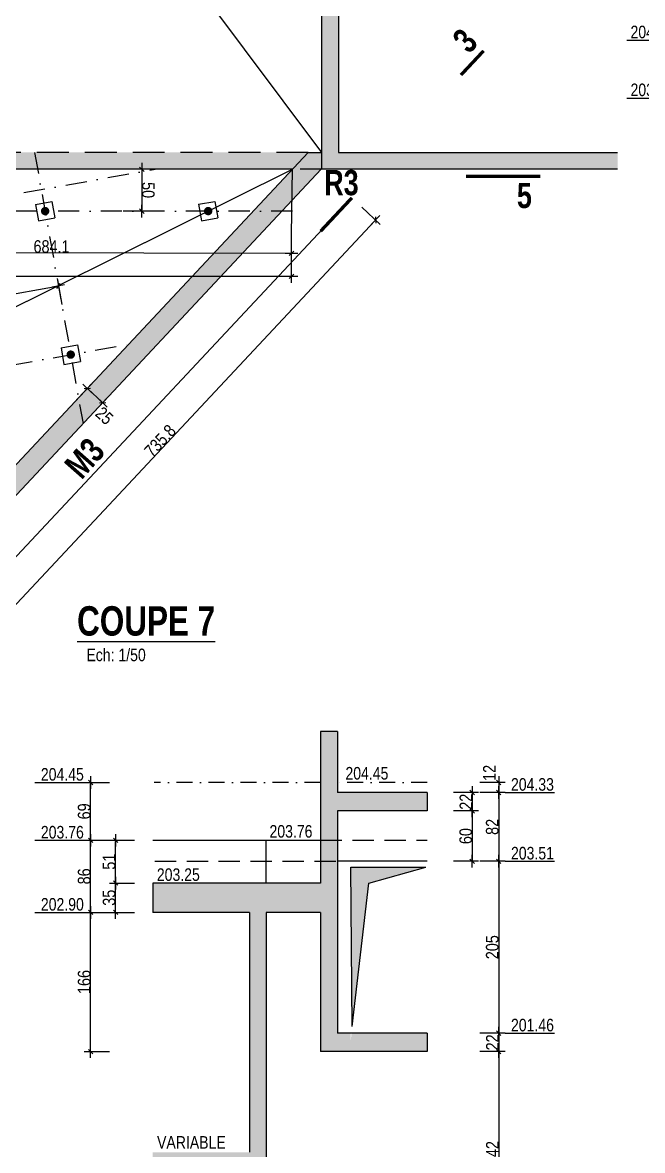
# Model space of a CAD drawing. Header units: millimetres. Extents: x -18089 to -10820, y 354 to 4554.
# Drawn here: x -13138 to -12398, y 2434 to 3779 of the extents above; entities that cross this region are included whole.
import ezdxf
from ezdxf.enums import TextEntityAlignment as Align

# ---------------------------------------------------------------- set-up
doc = ezdxf.new("R2010")
doc.units = ezdxf.units.MM
for name, pattern in [('AXES', [50.8, 31.75, -6.35, 6.35, -6.35]), ('CACHEx2', [19.05, 12.7, -6.35]), ('INTERROMPU2', [9.525, 6.35, -3.175]), ('TIRETPT2', [12.7, 6.35, -3.175, 0, -3.175]), ('TIRETPTX2', [50.8, 25.4, -12.7, 0, -12.7])]:
    doc.linetypes.add(name, pattern=pattern)
for name, color, linetype in [('01_cote_gen', 4, 'Continuous'), ('01_linteaux', 3, 'Continuous'), ('01_murs_coup', 5, 'Continuous'), ('01_murs_sup', 2, 'INTERROMPU2'), ('01_poch_BN', 9, 'Continuous'), ('01_poch_murs', 251, 'Continuous'), ('01_texte', 230, 'Continuous'), ('01_tram_axes', 10, 'AXES'), ('AA_COTES', 2, 'Continuous')]:
    doc.layers.add(name, color=color, linetype=linetype)
doc.styles.add('impact', font='impact.ttf')
doc.styles.add('MATTE_TXT', font='arial.ttf')
doc.styles.add('STYLE2', font='ARIALN.TTF')
doc.dimstyles.new('JB50', dxfattribs={"dimscale": 0.1, "dimtxt": 150, "dimasz": 15, "dimexe": 0.1, "dimexo": 0.1, "dimgap": 0.09, "dimtad": 1, "dimdec": 1, "dimdsep": 46, "dimtxsty": 'STYLE2', "dimblk1": 'BOND_G', "dimblk2": 'BOND_D', "dimsah": 1, "dimcen": 1.5, "dimdle": 0.01, "dimse1": 1, "dimse2": 1, "dimclrd": 4, "dimclre": 2, "dimclrt": 6, "dimazin": 2, "dimtfac": 2.333333, "dimtdec": 1, "dimtix": 1, "dimtmove": 2, "dimatfit": 3, "dimldrblk": 'BOND_G', "dimfxl": 1, "dimtolj": 1, "dimtzin": 0, "dimarcsym": 0})

# ---------------------------------------------------------------- blocks, each defined once
blk = doc.blocks.new('BOND_G')
at = {"layer": 'AA_COTES', "color": 0}
for p, q in [((0, -5), (0, 15)), ((5, 0), (-5, 0)), ((1.77, 1.77), (-1.77, -1.77))]:
    blk.add_line(p, q, dxfattribs=at)
blk = doc.blocks.new('BOND_D')
at = {"layer": 'AA_COTES', "color": 0}
for p, q in [((5, 0), (-5, 0)), ((-1.77, -1.77), (1.77, 1.77)), ((0, 5), (0, -15))]:
    blk.add_line(p, q, dxfattribs=at)
blk = doc.blocks.new('*D617')
at = {"layer": '01_cote_gen', "color": 4, "lineweight": -2, "ltscale": 2, "transparency": 16777216}
blk.add_line((-12717.4, 3542), (-13218.4, 3007.2), dxfattribs=at)
at = {"layer": 'DEFPOINTS', "color": 0, "ltscale": 2, "transparency": 16777216}
for p in [(-12781.2, 3603.8), (-13284.3, 3066.8), (-13219.5, 3006.1)]:
    blk.add_point(p, dxfattribs=at)
at = {"layer": '01_cote_gen', "color": 4, "lineweight": -2, "ltscale": 2, "transparency": 16777216, "xscale": 1.5, "yscale": 1.5, "zscale": 1.5}
for name, p, rotation in [('BOND_G', (-12716.4, 3543.1), 46.8665645760045), ('BOND_D', (-13219.5, 3006.1), 226.8665645760045)]:
    blk.add_blockref(name, p, dxfattribs=dict(at, rotation=rotation))
at = {"layer": '01_cote_gen', "color": 6, "ltscale": 2, "transparency": 16777216, "insert": (-12973.5, 3279.8), "char_height": 15, "attachment_point": 5, "rotation": 46.8666, "style": 'STYLE2'}
blk.add_mtext('\\A1;735.8', dxfattribs=at)
blk = doc.blocks.new('*D647')
at = {"layer": '01_cote_gen', "color": 4, "lineweight": -2, "ltscale": 2, "transparency": 16777216}
for p, q in [((-12798.2, 3850.7), (-12799.7, 3850.7)), ((-12780.8, 3850.7), (-12796.7, 3850.7)), ((-12779.3, 3850.7), (-12777.8, 3850.7))]:
    blk.add_line(p, q, dxfattribs=at)
at = {"layer": 'DEFPOINTS', "color": 0, "ltscale": 2, "transparency": 16777216}
for p in [(-12796.7, 3850.7), (-12796.7, 3623.8), (-12780.7, 3623.8)]:
    blk.add_point(p, dxfattribs=at)
at = {"layer": '01_cote_gen', "color": 4, "lineweight": -2, "ltscale": 2, "transparency": 16777216, "xscale": 1.5, "yscale": 1.5, "zscale": 1.5}
for name, p, rotation in [('BOND_D', (-12796.7, 3850.7), 0.006986500183789879), ('BOND_G', (-12780.8, 3850.7), 180.0069865001838)]:
    blk.add_blockref(name, p, dxfattribs=dict(at, rotation=rotation))
at = {"layer": '01_cote_gen', "color": 6, "ltscale": 2, "transparency": 16777216, "insert": (-12788.8, 3858.4), "char_height": 15, "attachment_point": 5, "rotation": 0.007, "style": 'STYLE2'}
blk.add_mtext('\\A1;16', dxfattribs=at)
blk = doc.blocks.new('*D648')
at = {"layer": '01_cote_gen', "color": 4, "lineweight": -2, "ltscale": 2, "transparency": 16777216}
blk.add_line((-12818.2, 3503.3), (-13499.3, 3504.4), dxfattribs=at)
at = {"layer": 'DEFPOINTS', "color": 0, "ltscale": 2, "transparency": 16777216}
for p in [(-13500.7, 3603.7), (-12816.6, 3602.6), (-13500.8, 3504.4)]:
    blk.add_point(p, dxfattribs=at)
at = {"layer": '01_cote_gen', "color": 4, "lineweight": -2, "ltscale": 2, "transparency": 16777216, "xscale": 1.5, "yscale": 1.5, "zscale": 1.5}
for name, p, rotation in [('BOND_D', (-13500.8, 3504.4), 179.9077689920311), ('BOND_G', (-12816.7, 3503.3), 359.9077689920311)]:
    blk.add_blockref(name, p, dxfattribs=dict(at, rotation=rotation))
at = {"layer": '01_cote_gen', "color": 6, "ltscale": 2, "transparency": 16777216, "insert": (-13103.1, 3511.4), "char_height": 15, "attachment_point": 5, "rotation": 359.9078, "style": 'STYLE2'}
blk.add_mtext('\\A1;684.1', dxfattribs=at)
blk = doc.blocks.new('*D653')
at = {"layer": '01_cote_gen', "color": 4, "lineweight": -2, "ltscale": 2, "transparency": 16777216}
blk.add_line((-13059.3, 3341.3), (-13043.2, 3326.3), dxfattribs=at)
at = {"layer": 'DEFPOINTS', "color": 0, "ltscale": 2, "transparency": 16777216}
for p in [(-13033.9, 3370.6), (-13015.6, 3353.5), (-13042.1, 3325.2)]:
    blk.add_point(p, dxfattribs=at)
at = {"layer": '01_cote_gen', "color": 4, "lineweight": -2, "ltscale": 2, "transparency": 16777216, "xscale": 1.5, "yscale": 1.5, "zscale": 1.5}
for name, p, rotation in [('BOND_G', (-13060.4, 3342.3), 136.8665645760141), ('BOND_D', (-13042.1, 3325.2), 316.8665645760141)]:
    blk.add_blockref(name, p, dxfattribs=dict(at, rotation=rotation))
at = {"layer": '01_cote_gen', "color": 6, "ltscale": 2, "transparency": 16777216, "insert": (-13040, 3309.7), "char_height": 15, "attachment_point": 5, "rotation": 316.8666, "style": 'STYLE2'}
blk.add_mtext('\\A1;25', dxfattribs=at)
blk = doc.blocks.new('*D494')
at = {"layer": '01_cote_gen', "color": 4, "lineweight": -2, "ltscale": 2, "transparency": 16777216}
blk.add_line((-12818.2, 3475.9), (-13830.2, 3475.9), dxfattribs=at)
at = {"layer": 'DEFPOINTS', "color": 0, "ltscale": 2, "transparency": 16777216}
for p in [(-13831.7, 3495.8), (-12816.7, 3495.8), (-13831.7, 3475.9)]:
    blk.add_point(p, dxfattribs=at)
at = {"layer": '01_cote_gen', "color": 4, "lineweight": -2, "ltscale": 2, "transparency": 16777216, "xscale": 1.5, "yscale": 1.5, "zscale": 1.5, "rotation": 180}
blk.add_blockref('BOND_D', (-13831.7, 3475.9), dxfattribs=at)
at = {"layer": '01_cote_gen', "color": 4, "lineweight": -2, "ltscale": 2, "transparency": 16777216, "xscale": 1.5, "yscale": 1.5, "zscale": 1.5}
blk.add_blockref('BOND_G', (-12816.7, 3475.9), dxfattribs=at)
at = {"layer": '01_cote_gen', "color": 6, "ltscale": 2, "transparency": 16777216, "insert": (-13324.2, 3483.6), "char_height": 15, "attachment_point": 5, "style": 'STYLE2'}
blk.add_mtext('\\A1;1015', dxfattribs=at)
blk = doc.blocks.new('*D825')
at = {"layer": '01_cote_gen', "color": 4, "lineweight": -2, "transparency": 16777216}
blk.add_line((-12569.4, 2858.9), (-12569.4, 2779.9), dxfattribs=at)
at = {"layer": 'DEFPOINTS', "color": 0, "transparency": 16777216}
for p in [(-12654.8, 2860.4), (-12654.8, 2778.4), (-12569.4, 2778.4)]:
    blk.add_point(p, dxfattribs=at)
at = {"layer": '01_cote_gen', "color": 4, "lineweight": -2, "transparency": 16777216, "xscale": 1.5, "yscale": 1.5, "zscale": 1.5}
for name, p, rotation in [('BOND_G', (-12569.4, 2860.4), 90), ('BOND_D', (-12569.4, 2778.4), 270)]:
    blk.add_blockref(name, p, dxfattribs=dict(at, rotation=rotation))
at = {"layer": '01_cote_gen', "color": 6, "transparency": 16777216, "insert": (-12577.1, 2819.4), "char_height": 15, "attachment_point": 5, "rotation": 90, "style": 'STYLE2'}
blk.add_mtext('\\A1;82', dxfattribs=at)
blk = doc.blocks.new('*D826')
at = {"layer": '01_cote_gen', "color": 4, "lineweight": -2, "transparency": 16777216}
blk.add_line((-12601.1, 2858.9), (-12601.1, 2839.9), dxfattribs=at)
at = {"layer": 'DEFPOINTS', "color": 0, "transparency": 16777216}
for p in [(-12654.8, 2860.4), (-12654.8, 2838.4), (-12601.1, 2838.4)]:
    blk.add_point(p, dxfattribs=at)
at = {"layer": '01_cote_gen', "color": 4, "lineweight": -2, "transparency": 16777216, "xscale": 1.5, "yscale": 1.5, "zscale": 1.5}
for name, p, rotation in [('BOND_G', (-12601.1, 2860.4), 90), ('BOND_D', (-12601.1, 2838.4), 270)]:
    blk.add_blockref(name, p, dxfattribs=dict(at, rotation=rotation))
at = {"layer": '01_cote_gen', "color": 6, "transparency": 16777216, "insert": (-12608.6, 2849.4), "char_height": 15, "attachment_point": 5, "rotation": 90, "style": 'STYLE2'}
blk.add_mtext('\\A1;22', dxfattribs=at)
blk = doc.blocks.new('*D827')
at = {"layer": '01_cote_gen', "color": 4, "lineweight": -2, "transparency": 16777216}
blk.add_line((-12601.1, 2836.9), (-12601.1, 2779.9), dxfattribs=at)
at = {"layer": 'DEFPOINTS', "color": 0, "transparency": 16777216}
for p in [(-12654.8, 2838.4), (-12654.8, 2778.4), (-12601.1, 2778.4)]:
    blk.add_point(p, dxfattribs=at)
at = {"layer": '01_cote_gen', "color": 4, "lineweight": -2, "transparency": 16777216, "xscale": 1.5, "yscale": 1.5, "zscale": 1.5}
for name, p, rotation in [('BOND_G', (-12601.1, 2838.4), 90), ('BOND_D', (-12601.1, 2778.4), 270)]:
    blk.add_blockref(name, p, dxfattribs=dict(at, rotation=rotation))
at = {"layer": '01_cote_gen', "color": 6, "transparency": 16777216, "insert": (-12608.8, 2808.4), "char_height": 15, "attachment_point": 5, "rotation": 90, "style": 'STYLE2'}
blk.add_mtext('\\A1;60', dxfattribs=at)
blk = doc.blocks.new('*D828')
at = {"layer": '01_cote_gen', "color": 4, "lineweight": -2, "transparency": 16777216}
blk.add_line((-12569.4, 2776.9), (-12569.4, 2574.9), dxfattribs=at)
at = {"layer": 'DEFPOINTS', "color": 0, "transparency": 16777216}
for p in [(-12585, 2778.4), (-12654.8, 2573.4), (-12569.4, 2573.4)]:
    blk.add_point(p, dxfattribs=at)
at = {"layer": '01_cote_gen', "color": 4, "lineweight": -2, "transparency": 16777216, "xscale": 1.5, "yscale": 1.5, "zscale": 1.5}
for name, p, rotation in [('BOND_G', (-12569.4, 2778.4), 90), ('BOND_D', (-12569.4, 2573.4), 270)]:
    blk.add_blockref(name, p, dxfattribs=dict(at, rotation=rotation))
at = {"layer": '01_cote_gen', "color": 6, "transparency": 16777216, "insert": (-12577.1, 2675.9), "char_height": 15, "attachment_point": 5, "rotation": 90, "style": 'STYLE2'}
blk.add_mtext('\\A1;205', dxfattribs=at)
blk = doc.blocks.new('*D829')
at = {"layer": '01_cote_gen', "color": 4, "lineweight": -2, "transparency": 16777216}
blk.add_line((-12569.4, 2571.9), (-12569.4, 2552.9), dxfattribs=at)
at = {"layer": 'DEFPOINTS', "color": 0, "transparency": 16777216}
for p in [(-12654.8, 2573.4), (-12654.8, 2551.4), (-12569.4, 2551.4)]:
    blk.add_point(p, dxfattribs=at)
at = {"layer": '01_cote_gen', "color": 4, "lineweight": -2, "transparency": 16777216, "xscale": 1.5, "yscale": 1.5, "zscale": 1.5}
for name, p, rotation in [('BOND_G', (-12569.4, 2573.4), 90), ('BOND_D', (-12569.4, 2551.4), 270)]:
    blk.add_blockref(name, p, dxfattribs=dict(at, rotation=rotation))
at = {"layer": '01_cote_gen', "color": 6, "transparency": 16777216, "insert": (-12577, 2562.4), "char_height": 15, "attachment_point": 5, "rotation": 90, "style": 'STYLE2'}
blk.add_mtext('\\A1;22', dxfattribs=at)
blk = doc.blocks.new('*D830')
at = {"layer": '01_cote_gen', "color": 4, "lineweight": -2, "transparency": 16777216}
blk.add_line((-12569.4, 2549.9), (-12569.4, 2310.9), dxfattribs=at)
at = {"layer": 'DEFPOINTS', "color": 0, "transparency": 16777216}
for p in [(-12654.8, 2551.4), (-12654.8, 2309.4), (-12569.4, 2309.4)]:
    blk.add_point(p, dxfattribs=at)
at = {"layer": '01_cote_gen', "color": 4, "lineweight": -2, "transparency": 16777216, "xscale": 1.5, "yscale": 1.5, "zscale": 1.5}
for name, p, rotation in [('BOND_G', (-12569.4, 2551.4), 90), ('BOND_D', (-12569.4, 2309.4), 270)]:
    blk.add_blockref(name, p, dxfattribs=dict(at, rotation=rotation))
at = {"layer": '01_cote_gen', "color": 6, "transparency": 16777216, "insert": (-12577, 2430.4), "char_height": 15, "attachment_point": 5, "rotation": 90, "style": 'STYLE2'}
blk.add_mtext('\\A1;242', dxfattribs=at)
blk = doc.blocks.new('*D490')
at = {"layer": '01_cote_gen', "color": 4, "lineweight": -2, "transparency": 16777216}
blk.add_line((-13026.6, 2718.9), (-13026.6, 2750.9), dxfattribs=at)
at = {"layer": 'DEFPOINTS', "color": 0, "transparency": 16777216}
for p in [(-13026.6, 2752.4), (-12984.4, 2752.4), (-12984.4, 2717.4)]:
    blk.add_point(p, dxfattribs=at)
at = {"layer": '01_cote_gen', "color": 4, "lineweight": -2, "transparency": 16777216, "xscale": 1.5, "yscale": 1.5, "zscale": 1.5}
for name, p, rotation in [('BOND_D', (-13026.6, 2752.4), 90), ('BOND_G', (-13026.6, 2717.4), 270)]:
    blk.add_blockref(name, p, dxfattribs=dict(at, rotation=rotation))
at = {"layer": '01_cote_gen', "color": 6, "transparency": 16777216, "insert": (-13034.3, 2734.9), "char_height": 15, "attachment_point": 5, "rotation": 90, "style": 'STYLE2'}
blk.add_mtext('\\A1;35', dxfattribs=at)
blk = doc.blocks.new('*D491')
at = {"layer": '01_cote_gen', "color": 4, "lineweight": -2, "transparency": 16777216}
blk.add_line((-13026.6, 2753.9), (-13026.6, 2801.9), dxfattribs=at)
at = {"layer": 'DEFPOINTS', "color": 0, "transparency": 16777216}
for p in [(-13026.6, 2803.4), (-12966.9, 2803.4), (-12966.9, 2752.4)]:
    blk.add_point(p, dxfattribs=at)
at = {"layer": '01_cote_gen', "color": 4, "lineweight": -2, "transparency": 16777216, "xscale": 1.5, "yscale": 1.5, "zscale": 1.5}
for name, p, rotation in [('BOND_D', (-13026.6, 2803.4), 90), ('BOND_G', (-13026.6, 2752.4), 270)]:
    blk.add_blockref(name, p, dxfattribs=dict(at, rotation=rotation))
at = {"layer": '01_cote_gen', "color": 6, "transparency": 16777216, "insert": (-13034.3, 2777.9), "char_height": 15, "attachment_point": 5, "rotation": 90, "style": 'STYLE2'}
blk.add_mtext('\\A1;51', dxfattribs=at)
blk = doc.blocks.new('*D834')
at = {"layer": '01_cote_gen', "color": 4, "lineweight": -2, "transparency": 16777216}
blk.add_line((-13056.5, 2718.9), (-13056.5, 2801.9), dxfattribs=at)
at = {"layer": 'DEFPOINTS', "color": 0, "transparency": 16777216}
for p in [(-13056.5, 2803.4), (-12982.2, 2803.4), (-12982.2, 2717.4)]:
    blk.add_point(p, dxfattribs=at)
at = {"layer": '01_cote_gen', "color": 4, "lineweight": -2, "transparency": 16777216, "xscale": 1.5, "yscale": 1.5, "zscale": 1.5}
for name, p, rotation in [('BOND_D', (-13056.5, 2803.4), 90), ('BOND_G', (-13056.5, 2717.4), 270)]:
    blk.add_blockref(name, p, dxfattribs=dict(at, rotation=rotation))
at = {"layer": '01_cote_gen', "color": 6, "transparency": 16777216, "insert": (-13064.1, 2760.4), "char_height": 15, "attachment_point": 5, "rotation": 90, "style": 'STYLE2'}
blk.add_mtext('\\A1;86', dxfattribs=at)
blk = doc.blocks.new('*D835')
at = {"layer": '01_cote_gen', "color": 4, "lineweight": -2, "transparency": 16777216}
blk.add_line((-13056.5, 2552.9), (-13056.5, 2715.9), dxfattribs=at)
at = {"layer": 'DEFPOINTS', "color": 0, "transparency": 16777216}
for p in [(-13056.5, 2717.4), (-12782, 2717.4), (-12782, 2551.4)]:
    blk.add_point(p, dxfattribs=at)
at = {"layer": '01_cote_gen', "color": 4, "lineweight": -2, "transparency": 16777216, "xscale": 1.5, "yscale": 1.5, "zscale": 1.5}
for name, p, rotation in [('BOND_D', (-13056.5, 2717.4), 90), ('BOND_G', (-13056.5, 2551.4), 270)]:
    blk.add_blockref(name, p, dxfattribs=dict(at, rotation=rotation))
at = {"layer": '01_cote_gen', "color": 6, "transparency": 16777216, "insert": (-13064.1, 2634.4), "char_height": 15, "attachment_point": 5, "rotation": 90, "style": 'STYLE2'}
blk.add_mtext('\\A1;166', dxfattribs=at)
blk = doc.blocks.new('*D836')
at = {"layer": '01_cote_gen', "color": 4, "lineweight": -2, "transparency": 16777216}
blk.add_line((-12569.4, 2870.9), (-12569.4, 2861.9), dxfattribs=at)
at = {"layer": 'DEFPOINTS', "color": 0, "transparency": 16777216}
for p in [(-12654.8, 2872.4), (-12654.8, 2860.4), (-12569.4, 2860.4)]:
    blk.add_point(p, dxfattribs=at)
at = {"layer": '01_cote_gen', "color": 4, "lineweight": -2, "transparency": 16777216, "xscale": 1.5, "yscale": 1.5, "zscale": 1.5}
for name, p, rotation in [('BOND_G', (-12569.4, 2872.4), 90), ('BOND_D', (-12569.4, 2860.4), 270)]:
    blk.add_blockref(name, p, dxfattribs=dict(at, rotation=rotation))
at = {"layer": '01_cote_gen', "color": 6, "transparency": 16777216, "insert": (-12580.6, 2883.8), "char_height": 15, "attachment_point": 5, "rotation": 90, "style": 'STYLE2'}
blk.add_mtext('\\A1;12', dxfattribs=at)
blk = doc.blocks.new('*D837')
at = {"layer": '01_cote_gen', "color": 4, "lineweight": -2, "transparency": 16777216}
blk.add_line((-13056.5, 2804.9), (-13056.5, 2870.9), dxfattribs=at)
at = {"layer": 'DEFPOINTS', "color": 0, "transparency": 16777216}
for p in [(-13056.5, 2872.4), (-12980.4, 2872.4), (-12914.6, 2803.4)]:
    blk.add_point(p, dxfattribs=at)
at = {"layer": '01_cote_gen', "color": 4, "lineweight": -2, "transparency": 16777216, "xscale": 1.5, "yscale": 1.5, "zscale": 1.5}
for name, p, rotation in [('BOND_D', (-13056.5, 2872.4), 90), ('BOND_G', (-13056.5, 2803.4), 270)]:
    blk.add_blockref(name, p, dxfattribs=dict(at, rotation=rotation))
at = {"layer": '01_cote_gen', "color": 6, "transparency": 16777216, "insert": (-13064.1, 2837.9), "char_height": 15, "attachment_point": 5, "rotation": 90, "style": 'STYLE2'}
blk.add_mtext('\\A1;69', dxfattribs=at)
blk = doc.blocks.new('*D853')
at = {"layer": '01_poch_murs', "color": 4, "lineweight": -2, "transparency": 16777216}
blk.add_line((-12995.3, 3602.2), (-12995.3, 3555.2), dxfattribs=at)
at = {"layer": 'DEFPOINTS', "color": 0, "transparency": 16777216}
for p in [(-12966.4, 3603.8), (-12995.3, 3553.7), (-12966.4, 3553.8)]:
    blk.add_point(p, dxfattribs=at)
at = {"layer": '01_poch_murs', "color": 4, "lineweight": -2, "transparency": 16777216, "xscale": 1.5, "yscale": 1.5, "zscale": 1.5}
for name, p, rotation in [('BOND_G', (-12995.3, 3603.7), 90.00698650013632), ('BOND_D', (-12995.3, 3553.7), 270.0069865001363)]:
    blk.add_blockref(name, p, dxfattribs=dict(at, rotation=rotation))
at = {"layer": '01_poch_murs', "color": 6, "transparency": 16777216, "insert": (-12987.7, 3578.8), "char_height": 15, "attachment_point": 5, "rotation": 270.007, "style": 'STYLE2'}
blk.add_mtext('\\A1;50', dxfattribs=at)
blk = doc.blocks.new('*D863')
at = {"layer": '01_poch_murs', "color": 4, "lineweight": -2, "transparency": 16777216}
blk.add_line((-13290.2, 3429.5), (-13096.2, 3464.1), dxfattribs=at)
at = {"layer": 'DEFPOINTS', "color": 0, "transparency": 16777216}
for p in [(-13101.7, 3503.3), (-13094.8, 3464.4), (-13291.6, 3429.2)]:
    blk.add_point(p, dxfattribs=at)
at = {"layer": '01_poch_murs', "color": 4, "lineweight": -2, "transparency": 16777216, "xscale": 1.5, "yscale": 1.5, "zscale": 1.5}
for name, p, rotation in [('BOND_D', (-13094.8, 3464.4), 10.12400533048881), ('BOND_G', (-13291.6, 3429.2), 190.1240053304888)]:
    blk.add_blockref(name, p, dxfattribs=dict(at, rotation=rotation))
at = {"layer": '01_poch_murs', "color": 6, "transparency": 16777216, "insert": (-13194.6, 3454.3), "char_height": 15, "attachment_point": 5, "rotation": 10.124, "style": 'STYLE2'}
blk.add_mtext('\\A1;200', dxfattribs=at)

msp = doc.modelspace()

# ---------------------------------------------------------------- hatches: boundary and pattern name
at = {"layer": '01_murs_sup', "ltscale": 2}
h = msp.add_hatch(dxfattribs=at)
h.set_pattern_fill('DASH', color=256, scale=2.5, angle=145.12401)
h.set_pattern_definition([(145.124005, (-20168.725, 70469.525), (-11.05053765, -1.9731777), [7.9375, -7.9375])])
h.paths.add_polyline_path([(-12760.83, 4332.78), (-12780.83, 4332.78), (-12780.75, 3623.78), (-12796.7, 3623.77), (-12815.44, 3603.77), (-12781.18, 3603.78), (-12427.53, 3603.82), (-12427.53, 3623.82), (-12760.75, 3623.78)])
h.paths.add_polyline_path([(-13481.93, 3623.69), (-13500.67, 3603.69), (-12815.44, 3603.77), (-12796.7, 3623.77)])
h.paths.add_polyline_path([(-13481.93, 3623.69), (-13516.19, 3623.69), (-13534.93, 3603.68), (-13500.67, 3603.69)])
h.paths.add_polyline_path([(-13707.44, 3623.66), (-13733.36, 3603.66), (-13534.93, 3603.68), (-13516.19, 3623.69)])
h.paths.add_polyline_path([(-13707.44, 3623.66), (-13831.74, 3623.65), (-13831.74, 3603.65), (-13733.36, 3603.66)])
h.paths.add_polyline_path([(-13831.74, 3623.65), (-13851.74, 3623.64), (-13851.74, 3603.64), (-13831.74, 3603.65)])
h.paths.add_polyline_path([(-12783.9, 3871.43), (-12757.29, 3871.43), (-12757.29, 3902.66), (-12783.9, 3902.66)], flags=25)
h.paths.add_polyline_path([(-12802.57, 3842.87), (-12775.95, 3842.87), (-12775.96, 3874.1), (-12802.57, 3874.1)], flags=25)
h.paths.add_polyline_path([(-13728.5, 3589.89), (-13678.78, 3598.77), (-13684.27, 3629.51), (-13733.99, 3620.63)], flags=9)
at = {"layer": '01_poch_BN'}
h = msp.add_hatch(color=256, dxfattribs=at)
h.dxf.hatch_style = 1
h.paths.add_polyline_path([(-12762.02, 2838.43), (-12654.81, 2838.43), (-12654.81, 2860.43), (-12762.02, 2860.43), (-12762.02, 2933.16), (-12782.02, 2933.16), (-12782.02, 2752.43), (-12982.22, 2752.43), (-12982.22, 2717.43), (-12867.02, 2717.43), (-12867.02, 2431.43), (-12982.22, 2431.43), (-12982.22, 2406.43), (-12867.02, 2406.43), (-12867.02, 2281.43), (-12847.02, 2281.43), (-12847.02, 2717.43), (-12782.02, 2717.43), (-12782.02, 2551.43), (-12654.81, 2551.43), (-12654.81, 2573.43), (-12745, 2573.43), (-12746.02, 2564.66), (-12746.04, 2573.43), (-12762.02, 2573.43)])
h.paths.add_polyline_path([(-12654.81, 2309.43), (-12847.02, 2309.43), (-12847.02, 2296.43), (-12654.81, 2296.43)])
h.paths.add_polyline_path([(-12832.02, 2281.43), (-12882.02, 2281.43), (-12882.02, 2251.47), (-12832.02, 2251.47)])
at = {"layer": '01_poch_murs', "ltscale": 2}
h = msp.add_hatch(color=256, dxfattribs=at)
h.dxf.hatch_style = 1
h.paths.add_polyline_path([(-12783.9, 3871.43), (-12757.29, 3871.43), (-12757.29, 3902.66), (-12783.9, 3902.66)], flags=25)
h.paths.add_polyline_path([(-12802.57, 3842.87), (-12775.95, 3842.87), (-12775.96, 3874.1), (-12802.57, 3874.1)], flags=25)
h.paths.add_polyline_path([(-12780.74, 3603.78), (-12780.75, 3623.78), (-12796.7, 3623.77), (-12815.44, 3603.77)])
h = msp.add_hatch(color=256, dxfattribs=at)
h.dxf.hatch_style = 1
h.paths.add_polyline_path([(-13284.26, 3066.8), (-12816.03, 3566.58), (-12815.44, 3603.77), (-13296.83, 3089.95), (-14680.21, 2842.94), (-14675.82, 2818.32)])
h.paths.add_polyline_path([(-14294.71, 2912.47), (-14290.03, 2886.27), (-14259.29, 2891.76), (-14263.97, 2917.96)], flags=25)
h = msp.add_hatch(color=256, dxfattribs=at)
h.dxf.hatch_style = 1
h.paths.add_polyline_path([(-12781.18, 3603.78), (-12815.44, 3603.77), (-12816.03, 3566.58)])

# ---------------------------------------------------------------- linework, layer by layer
at = {"layer": '01_cote_gen', "ltscale": 2}
msp.add_line((-12816.67, 3525.75), (-12815.44, 3603.77), dxfattribs=at)
at = {"layer": '01_linteaux', "linetype": 'CACHEx2', "ltscale": 3}
msp.add_line((-12796.7, 3623.77), (-13851.74, 3623.64), dxfattribs=at)
at = {"layer": '01_linteaux', "linetype": 'CACHEx2', "ltscale": 2}
for p, q in [((-12781.18, 3603.78), (-12815.44, 3603.77)), ((-12782.02, 2803.43), (-12654.81, 2803.43)), ((-12979.87, 2778.43), (-12762.02, 2778.43))]:
    msp.add_line(p, q, dxfattribs=at)
at = {"layer": '01_linteaux', "ltscale": 2}
for p, q in [((-12982.22, 2803.43), (-12847.02, 2803.43)), ((-12867.02, 2803.43), (-12782.02, 2803.43)), ((-12847.02, 2752.43), (-12847.02, 2803.43)), ((-12654.81, 2778.43), (-12762.02, 2778.43))]:
    msp.add_line(p, q, dxfattribs=at)
at = {"layer": '01_murs_coup'}
for p, q in [((-12780.83, 4332.78), (-12780.74, 3603.78)), ((-12760.83, 4332.78), (-12760.75, 3623.78)), ((-12796.7, 3623.77), (-13296.83, 3089.95)), ((-12796.7, 3623.77), (-12780.75, 3623.78)), ((-12760.75, 3623.78), (-12427.53, 3623.82)), ((-13284.26, 3066.8), (-12781.18, 3603.78)), ((-12427.53, 3603.82), (-12781.18, 3603.78)), ((-12782.02, 2933.16), (-12782.02, 2752.43)), ((-12762.02, 2933.16), (-12762.02, 2860.43)), ((-12654.81, 2860.43), (-12762.02, 2860.43)), ((-12762.02, 2838.43), (-12762.02, 2573.43)), ((-12654.81, 2838.43), (-12762.02, 2838.43)), ((-12782.02, 2752.43), (-12982.22, 2752.43)), ((-12867.02, 2717.43), (-12982.22, 2717.43)), ((-12867.02, 2717.43), (-12867.02, 2431.43)), ((-12847.02, 2717.43), (-12847.02, 2281.43)), ((-12782.02, 2717.43), (-12847.02, 2717.43)), ((-12782.02, 2717.43), (-12782.02, 2551.43)), ((-12654.81, 2573.43), (-12762.02, 2573.43)), ((-12654.81, 2551.43), (-12782.02, 2551.43))]:
    msp.add_line(p, q, dxfattribs=at)
at = {"layer": '01_murs_coup', "color": 2, "linetype": 'TIRETPTX2'}
for p, q in [((-13123.22, 3623.73), (-13065.47, 3300.33)), ((-14739.62, 3289.44), (-12979.39, 3603.75)), ((-12815.43, 3553.77), (-13500.67, 3553.69)), ((-14704.47, 3092.56), (-13011.1, 3394.92))]:
    msp.add_line(p, q, dxfattribs=at)
at = {"layer": '01_murs_coup', "color": 2, "ltscale": 2}
for p, q in [((-12815.44, 3603.77), (-13500.67, 3603.69)), ((-13122.32, 3561.82), (-13102.63, 3565.34)), ((-13102.63, 3565.34), (-13099.12, 3545.65)), ((-12927.73, 3561.85), (-12908.04, 3565.36)), ((-12908.04, 3565.36), (-12904.52, 3545.67)), ((-13122.32, 3561.82), (-13118.8, 3542.13)), ((-12927.73, 3561.85), (-12924.21, 3542.16)), ((-13118.8, 3542.13), (-13099.12, 3545.65)), ((-12924.21, 3542.16), (-12904.52, 3545.67)), ((-13091.76, 3390.68), (-13072.07, 3394.2)), ((-13091.76, 3390.68), (-13088.25, 3370.99)), ((-13072.07, 3394.2), (-13068.56, 3374.51)), ((-13088.25, 3370.99), (-13068.56, 3374.51)), ((-12654.81, 2778.43), (-12762.02, 2778.43))]:
    msp.add_line(p, q, dxfattribs=at)
at = {"layer": '01_murs_coup', "color": 2, "ltscale": 2, "const_width": 5}
for points in [[(-13113.22, 3553.74, 1), (-13108.22, 3553.74, 1)], [(-12918.63, 3553.76, 1), (-12913.63, 3553.76, 1)], [(-13082.66, 3382.59, 1), (-13077.66, 3382.59, 1)]]:
    msp.add_lwpolyline(points, format="xyb", close=True, dxfattribs=at)
at = {"layer": '01_poch_BN'}
for p, q in [((-12762.02, 2933.16), (-12782.02, 2933.16)), ((-12654.81, 2860.43), (-12654.81, 2838.43)), ((-12982.22, 2752.43), (-12982.22, 2717.43)), ((-12654.81, 2573.43), (-12654.81, 2551.43))]:
    msp.add_line(p, q, dxfattribs=at)
at = {"layer": '01_poch_murs', "ltscale": 2}
for p, q in [((-12744.51, 2581.25), (-12745.75, 2771.23)), ((-12745.75, 2771.23), (-12656.37, 2771.23)), ((-12724.33, 2752.12), (-12656.37, 2771.23)), ((-12744.51, 2581.25), (-12724.33, 2752.12))]:
    msp.add_line(p, q, dxfattribs=at)
for points in [[(-12745.75, 2771.23), (-12724.33, 2752.12), (-12744.51, 2581.25)], [(-12745.75, 2771.23), (-12656.37, 2771.23), (-12724.33, 2752.12)]]:
    msp.add_solid(points, dxfattribs=at)
at = {"layer": '01_texte'}
for p, q in [((-13088.87, 4035.37), (-12780.75, 3623.78)), ((-12416.64, 3757.52), (-12355.4, 3757.52)), ((-12416.64, 3688.52), (-12355.4, 3688.52)), ((-13307.46, 3359.37), (-12815.44, 3603.77)), ((-13247.77, 3032.62), (-12744.69, 3569.59)), ((-13122.9, 2872.43), (-13063.96, 2872.43)), ((-12561.92, 2860.43), (-12502.98, 2860.43)), ((-13122.9, 2803.43), (-13063.96, 2803.43)), ((-12561.92, 2778.43), (-12502.98, 2778.43)), ((-13122.9, 2717.43), (-13063.96, 2717.43)), ((-12561.92, 2573.43), (-12502.98, 2573.43))]:
    msp.add_line(p, q, dxfattribs=at)
at = {"layer": '01_texte', "const_width": 4}
for points in [[(-12614.5, 3716.09), (-12587.54, 3744.86)], [(-12519.85, 3595.35), (-12608.34, 3595.35)], [(-12744.69, 3569.59), (-12781.9, 3529.87)]]:
    msp.add_lwpolyline(points, dxfattribs=at)
at = {"layer": '01_tram_axes', "linetype": 'TIRETPT2', "ltscale": 3}
for p, q in [((-12782.02, 2872.43), (-12980.42, 2872.43)), ((-12654.81, 2872.43), (-12762.02, 2872.43))]:
    msp.add_line(p, q, dxfattribs=at)

# ---------------------------------------------------------------- texts
at = {"layer": '01_texte', "style": 'impact'}
for s, rotation, p in [('3', 46.85958, (-12592.24, 3740.79)), ('M3', 48.65156, (-13045.72, 3243.36))]:
    msp.add_text(s, height=30, rotation=rotation, dxfattribs=at).set_placement(p, align=Align.BOTTOM_CENTER)
at = {"layer": '01_texte', "style": 'MATTE_TXT', "width": 0.8}
for s, p in [('204.45', (-12386.56, 3755.39)), ('203.76', (-12386.56, 3686.39)), ('Ech: 1/50', (-13026.06, 3012.47)), ('204.45', (-13090.18, 2870.05)), ('204.45', (-12726.73, 2871.34)), ('204.33', (-12529.2, 2858.05)), ('203.76', (-13090.18, 2801.05)), ('203.76', (-12817.37, 2802.08)), ('203.51', (-12529.2, 2776.05)), ('203.25', (-12951.77, 2750.46)), ('202.90', (-13090.18, 2715.05)), ('201.46', (-12529.2, 2571.05)), ('VARIABLE', (-12936.18, 2431.15))]:
    msp.add_text(s, height=15, dxfattribs=at).set_placement(p, align=Align.BOTTOM_CENTER)
at = {"layer": '01_texte', "style": 'impact'}
for s, height, p in [('R3', 30, (-12757.16, 3563.75)), ('5', 30, (-12538.81, 3548.38)), ('%%UCOUPE 7', 35, (-12990.18, 3037.03))]:
    msp.add_text(s, height=height, dxfattribs=at).set_placement(p, align=Align.BOTTOM_CENTER)

# ---------------------------------------------------------------- dimensions: what is measured, and where the dimension line sits
at = {"layer": '01_cote_gen', "ltscale": 2}
for p1, p2, distance, picture, middle in [((-12780.75, 3623.78), (-12796.7, 3623.77), -226.96, '*D647', (-12788.75, 3858.4)), ((-12781.18, 3603.78), (-13284.26, 3066.8), 88.8, '*D617', (-12973.51, 3279.82))]:
    dim = msp.add_aligned_dim(p1=p1, p2=p2, distance=distance, dimstyle='JB50', dxfattribs=at)
    dim.commit()
    dim.dimension.update_dxf_attribs({"geometry": picture, "text_midpoint": middle})
for base, p1, p2, angle, picture, middle in [((-13500.83, 3504.35), (-12816.55, 3602.59), (-13500.67, 3603.69), 179.90777, '*D648', (-13103.09, 3511.38)), ((-13042.14, 3325.24), (-13033.88, 3370.61), (-13015.64, 3353.52), 316.86656, '*D653', (-13039.98, 3309.72))]:
    dim = msp.add_linear_dim(base=base, p1=p1, p2=p2, angle=angle, dimstyle='JB50', dxfattribs=at)
    dim.commit()
    dim.dimension.update_dxf_attribs({"geometry": picture, "text_midpoint": middle, "dimtype": 161})
dim = msp.add_linear_dim(base=(-13831.74, 3475.9), p1=(-12816.72, 3495.75), p2=(-13831.74, 3495.75), dimstyle='JB50', dxfattribs=at)
dim.commit()
dim.dimension.update_dxf_attribs({"geometry": '*D494', "text_midpoint": (-13324.23, 3483.57)})
at = {"layer": '01_cote_gen'}
dim = msp.add_linear_dim(base=(-12569.42, 2860.43), p1=(-12654.81, 2872.43), p2=(-12654.81, 2860.43), angle=90, dimstyle='JB50', dxfattribs=at)
dim.commit()
dim.dimension.update_dxf_attribs({"geometry": '*D836', "text_midpoint": (-12580.57, 2883.79), "dimtype": 160})
for base, p1, p2, picture, middle in [((-13056.46, 2872.43), (-12914.62, 2803.43), (-12980.42, 2872.43), '*D837', (-13064.13, 2837.93)), ((-12569.42, 2778.43), (-12654.81, 2860.43), (-12654.81, 2778.43), '*D825', (-12577.09, 2819.43)), ((-12601.09, 2838.43), (-12654.81, 2860.43), (-12654.81, 2838.43), '*D826', (-12608.63, 2849.43)), ((-12601.09, 2778.43), (-12654.81, 2838.43), (-12654.81, 2778.43), '*D827', (-12608.76, 2808.43)), ((-13056.46, 2803.43), (-12982.22, 2717.43), (-12982.22, 2803.43), '*D834', (-13064.13, 2760.43)), ((-13026.63, 2803.43), (-12966.9, 2752.43), (-12966.9, 2803.43), '*D491', (-13034.29, 2777.93)), ((-12569.42, 2573.43), (-12584.97, 2778.43), (-12654.81, 2573.43), '*D828', (-12577.09, 2675.93)), ((-13026.63, 2752.43), (-12984.41, 2717.43), (-12984.41, 2752.43), '*D490', (-13034.29, 2734.93)), ((-13056.46, 2717.43), (-12782.02, 2551.43), (-12782.02, 2717.43), '*D835', (-13064.13, 2634.43)), ((-12569.42, 2551.43), (-12654.81, 2573.43), (-12654.81, 2551.43), '*D829', (-12576.96, 2562.43)), ((-12569.42, 2309.43), (-12654.81, 2551.43), (-12654.81, 2309.43), '*D830', (-12576.96, 2430.43))]:
    dim = msp.add_linear_dim(base=base, p1=p1, p2=p2, angle=90, dimstyle='JB50', dxfattribs=at)
    dim.commit()
    dim.dimension.update_dxf_attribs({"geometry": picture, "text_midpoint": middle})
at = {"layer": '01_poch_murs'}
dim = msp.add_aligned_dim(p1=(-12966.36, 3603.75), p2=(-12966.35, 3553.75), distance=-28.97, dimstyle='JB50', dxfattribs=at)
dim.commit()
dim.dimension.update_dxf_attribs({"geometry": '*D853', "text_midpoint": (-12987.65, 3578.75)})
dim = msp.add_linear_dim(base=(-13094.76, 3464.37), p1=(-13291.65, 3429.22), p2=(-13101.72, 3503.32), angle=190.12401, dimstyle='JB50', dxfattribs=at)
dim.commit()
dim.dimension.update_dxf_attribs({"geometry": '*D863', "text_midpoint": (-13194.55, 3454.34)})

doc.saveas('drawing.dxf')
